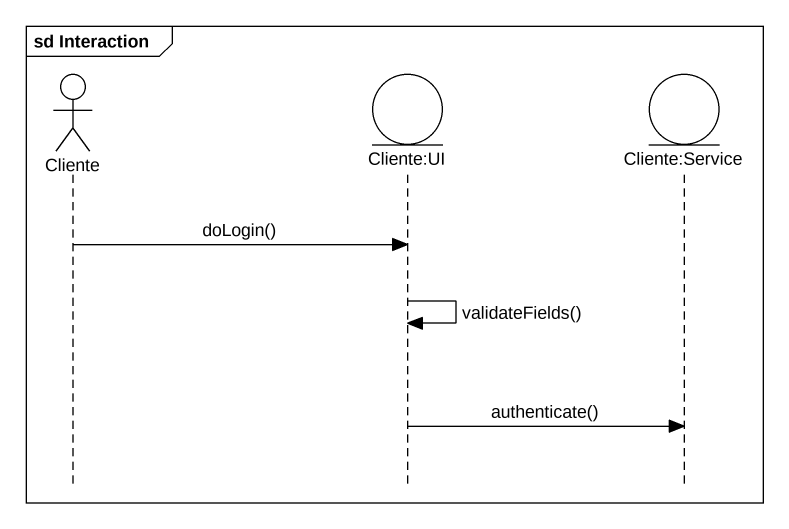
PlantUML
@startuml
mainframe sd Interaction
hide footbox
actor Cliente
entity "Cliente:UI" as Cliente_UI
entity "Cliente:Service" as Cliente_Service

Cliente -> Cliente_UI : doLogin()
Cliente_UI -> Cliente_UI : validateFields()
Cliente_UI -> Cliente_Service : authenticate()
@enduml
